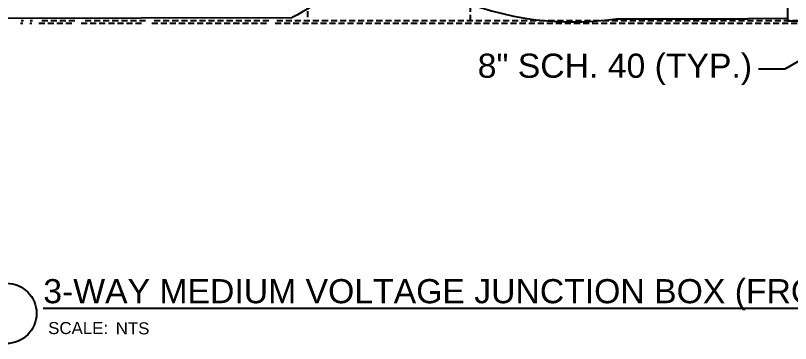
# Model space of a CAD drawing. Header units: feet. Extents: x -689 to 1837, y -511 to 1546.
# Drawn here: x 124.9 to 189.1, y 599.9 to 627.1 of the extents above; entities that cross this region are included whole.
import ezdxf
from ezdxf import colors
from ezdxf.entities.mleader import LeaderData, LeaderLine
from ezdxf.enums import TextEntityAlignment as Align
from ezdxf.math import Vec2, Vec3

# ---------------------------------------------------------------- set-up
doc = ezdxf.new("R2010")
doc.units = ezdxf.units.FT
doc.header["$MEASUREMENT"] = 0
doc.linetypes.add('HIDDEN', pattern=[0.375, 0.25, -0.125])
for name, color, linetype in [('E-CABL-ACF', 1, 'AC_CABLE_FEEDER'), ('E-COND-PVC', 4, 'Continuous'), ('E-EQPM-ENCL', 8, 'Continuous'), ('G-ANNO-TEXT', 1, 'Continuous'), ('G-ANNO-TEXT @ 20', 1, 'Continuous')]:
    doc.layers.add(name, color=color, linetype=linetype)
doc.styles.add('NEI-A', font='arial.ttf')
doc.styles.get("Standard").update_dxf_attribs({"font": 'arial.ttf'})
doc.linetypes.add('AC_CABLE_FEEDER', pattern='A,0.2,-0.05,0,-0.05,0.2,-0.12,["ACF",Standard,S=0.1,R=0,X=-0.05,Y=-0.05],-0.3,0.2,-0.05,0,-0.05', length=1.22)

# ---------------------------------------------------------------- blocks, each defined once
blk = doc.blocks.new('DETAIL_TITLE')
blk.add_circle((0.5923, -0.5126), 0.25)
at = {"style": 'NEI-A'}
blk.add_attdef('DETAIL_TITLE_001', (0.9099, -0.4851), '', height=0.2, dxfattribs=at)
at = {"style": 'NEI-A', "flags": 8}
blk.add_attdef('#', text='', height=0.2, dxfattribs=at).set_placement((0.5922, -0.5109), align=Align.MIDDLE_CENTER)
at = {"style": 'NEI-A'}
for tag, p in [('SCALE:', (0.9386, -0.7379)), ('1"_=_', (1.5474, -0.7379))]:
    blk.add_attdef(tag, text='', height=0.1, dxfattribs=at).set_placement(p, align=Align.BOTTOM_LEFT)

msp = doc.modelspace()

# ---------------------------------------------------------------- linework, layer by layer
at = {"layer": 'E-CABL-ACF', "linetype": 'Continuous', "flags": 128}
for points in [[(152.92305, 632.64721, -0.20747393), (147.77505, 626.95961)], [(158.91515, 629.69205), (159.87304, 629.22272, 0.15267476), (174.62289, 626.83759), (185.53433, 626.83759)]]:
    msp.add_lwpolyline(points, format="xyb", dxfattribs=at)
for points in [[(122.78018, 626.89597), (147.77505, 626.95961)], [(188.81743, 626.85991), (185.53433, 626.83759)]]:
    msp.add_lwpolyline(points, dxfattribs=at)
at = {"layer": 'E-COND-PVC'}
msp.add_lwpolyline([(188.81743, 626.67651), (202.18628, 626.67651), (202.18628, 628.36532), (188.81743, 628.36532)], close=True, dxfattribs=at)
at = {"layer": 'E-EQPM-ENCL', "linetype": 'HIDDEN', "ltscale": 2, "flags": 128}
for points in [[(149.06559, 645.47288), (149.06559, 626.67651)], [(162.5527, 626.67651), (162.5527, 645.47288)]]:
    msp.add_lwpolyline(points, dxfattribs=at)
at = {"layer": 'E-EQPM-ENCL', "linetype": 'HIDDEN', "ltscale": 2}
for points in [[(125.52197, 626.67651), (125.33683, 626.67651)], [(126.2689, 626.67651), (126.08571, 626.67651)], [(129.79891, 626.67651), (126.82318, 626.67651)], [(135.64021, 626.67651), (130.3827, 626.67651)], [(145.86149, 626.67651), (136.24067, 626.67651)], [(146.38177, 626.48362), (201.00772, 626.48362), (201.00772, 626.67651), (146.48405, 626.67651)], [(125.29246, 626.48362), (125.47975, 626.48362)], [(126.0489, 626.48362), (126.23356, 626.48362)], [(126.79165, 626.48362), (129.72128, 626.48362)], [(130.31271, 626.48362), (135.55149, 626.48362)], [(136.16352, 626.48362), (145.75108, 626.48362)]]:
    msp.add_lwpolyline(points, dxfattribs=at)

# ---------------------------------------------------------------- block references
at = {"layer": 'G-ANNO-TEXT @ 20'}
ref = msp.add_blockref('DETAIL_TITLE', (118.18999, 607.54937), dxfattribs=dict(at, xscale=10, yscale=10, zscale=10))
ref.add_attrib('DETAIL_TITLE_001', '%%U3-WAY MEDIUM VOLTAGE JUNCTION BOX (FRONT VIEW)', (127.17163, 603.26252), dxfattribs={"layer": '0', "height": 2, "style": 'NEI-A'})
ref.add_attrib('SCALE:', 'SCALE:', dxfattribs={"layer": '0', "height": 1, "style": 'NEI-A'}).set_placement((127.57649, 601.70542), align=Align.TOP_LEFT)
ref.add_attrib('1"_=_', 'NTS', dxfattribs={"layer": '0', "height": 1, "style": 'NEI-A'}).set_placement((133.17374, 601.68099), align=Align.TOP_LEFT)

# ---------------------------------------------------------------- next in the draw order: leaders
at = {"layer": 'G-ANNO-TEXT'}
ml = msp.add_multileader_mtext('Standard', dxfattribs=at)
ml.set_content('\\pxsm1;8" SCH. 40 (TYP.)', color=256, style='NEI-A')
ml.set_leader_properties()
ml.build(insert=Vec2(0, 0))
ml.multileader.update_dxf_attribs({"dogleg_length": 3, "arrow_head_size": 3})
ctx = ml.context
ctx.base_point, ctx.char_height, ctx.arrow_head_size, ctx.landing_gap_size, ctx.plane_origin = Vec3(162.42735, 622.65973), 2, 3, 0.73064, Vec3(156.03721, 598.29245)
notes = []
notes.append((ctx, [(1, (1, 1, 0), (188.59489, 622.65973), (-1, 0), 2.19193, [(0, [(195.50186, 626.67651)], 0, [])])]))
ctx.mtext.insert, ctx.mtext.width, ctx.mtext.defined_height, ctx.mtext.line_spacing_factor, ctx.mtext.flow_direction = Vec3(163.15799, 623.95373), 23.5039303, 6.3164, 0.6, 5
ctx.mtext.has_bg_fill, ctx.mtext.bg_color, ctx.mtext.bg_scale_factor, ctx.mtext.bg_transparency, ctx.mtext.use_window_bg_color = 1, -1073741824, 1.5, 0, 1
for ctx, leaders in notes:
    for number, flags, end, landing, length, lines in leaders:
        leader = LeaderData()
        leader.index, (leader.has_last_leader_line, leader.has_dogleg_vector, leader.attachment_direction) = number, flags
        leader.last_leader_point, leader.dogleg_vector, leader.dogleg_length = Vec3(end), Vec3(landing), length
        for number, points, colour, breaks in lines:
            line = LeaderLine()
            line.index, line.vertices, line.color, line.breaks = number, Vec3.list(points), colors.encode_raw_color(colour), breaks
            leader.lines.append(line)
        ctx.leaders.append(leader)

doc.saveas('drawing.dxf')
